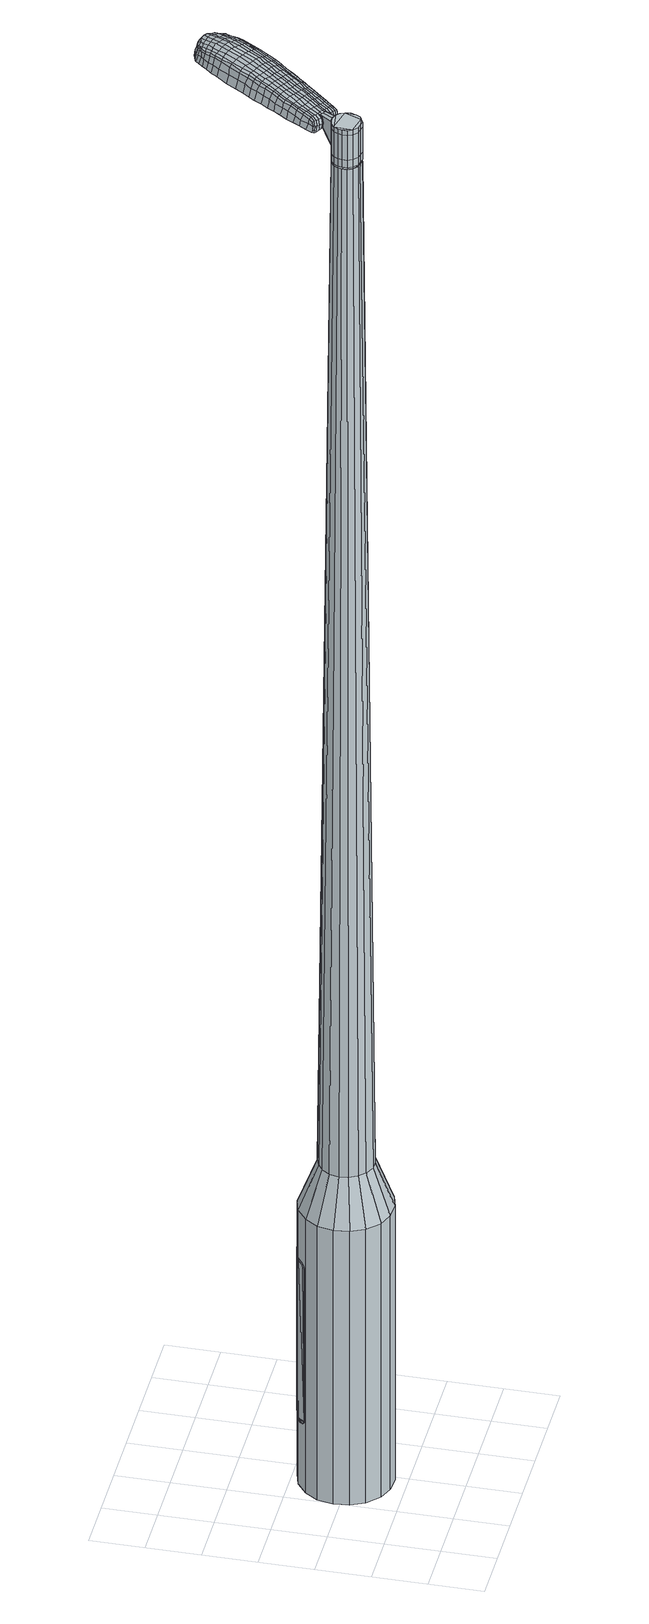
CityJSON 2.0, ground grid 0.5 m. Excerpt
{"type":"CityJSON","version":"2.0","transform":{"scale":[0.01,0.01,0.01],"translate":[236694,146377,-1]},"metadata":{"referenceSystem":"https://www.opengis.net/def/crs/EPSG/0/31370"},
"CityObjects":{
"object1":{"type":"GenericCityObject","attributes":{"cluster":544,"mean_distance_to_centroid":0.236,"new_centroid_x":236694.93,"new_centroid_y":146378.01,"mean_distance_to_camera":11.98,"H1":-1.42,"H2":-1.69,"Z_final":111.03,"cluster2":-1,"proj_x":236700.4,"proj_y":146381.64,"id_line":84727,"bearing_l":146.51,"distance":6.57,"orientation":"right","G_obj":56.51},"geometry":[{"type":"MultiSurface","lod":"2","boundaries":[[[0,1,2,3]],[[1,4,5,2]],[[4,6,7,5]],[[6,8,9,7]],[[8,10,11,9]],[[10,12,13,11]],[[12,14,15,13]],[[14,16,17,15]],[[16,18,19,17]],[[18,20,21,19]],[[20,22,23,21]],[[22,24,25,23]],[[24,26,27,25]],[[26,28,29,27]],[[28,30,31,29]],[[30,32,33,31]],[[32,34,35,33]],[[34,0,3,35]],[[36,37,38,39]],[[38,40,41,42]],[[41,43,42]],[[42,44,45,46]],[[45,47,46]],[[46,48,49,50]],[[49,51,50]],[[42,46,50,38]],[[50,52,39,38]],[[53,36,39]],[[2,5,7,35]],[[7,9,11,15]],[[11,13,15]],[[15,17,19,23]],[[19,21,23]],[[23,25,27,31]],[[27,29,31]],[[15,23,31,7]],[[31,33,35,7]],[[3,2,35]],[[1,0,54,55]],[[0,34,56,54]],[[34,32,57,56]],[[32,30,58,57]],[[30,28,59,58]],[[28,26,60,59]],[[26,24,61,60]],[[24,22,62,61]],[[22,20,63,62]],[[20,18,64,63]],[[18,16,65,64]],[[16,14,66,65]],[[14,12,67,66]],[[12,10,68,67]],[[10,8,69,68]],[[8,6,70,69]],[[6,4,71,70]],[[4,1,55,71]],[[55,54,72,73]],[[54,56,74,72]],[[56,57,75,74]],[[57,58,76,75]],[[58,59,77,76]],[[59,60,78,77]],[[60,61,79,78]],[[61,62,80,79]],[[62,63,81,80]],[[63,64,82,81]],[[64,65,83,82]],[[65,66,84,83]],[[66,67,85,84]],[[67,68,86,85]],[[68,69,87,86]],[[69,70,88,87]],[[70,71,89,88]],[[71,55,73,89]],[[90,91,92,93]],[[94,95,91,90]],[[96,97,95,94]],[[98,99,97,96]],[[100,101,99,98]],[[78,102,101,100]],[[103,104,102,78]],[[105,106,104,103]],[[107,108,106,105]],[[109,110,108,107]],[[83,111,110,109]],[[112,113,111,83]],[[85,114,113,112]],[[115,116,114,85]],[[117,118,116,115]],[[119,120,118,117]],[[121,122,120,119]],[[93,92,122,121]],[[123,124,125,126]],[[127,123,126,128]],[[129,127,128,130]],[[131,129,130,132]],[[133,131,132,134]],[[135,133,134,136]],[[137,135,136,138]],[[139,137,138,140]],[[141,139,140,142]],[[143,141,142,144]],[[145,143,144,146]],[[147,145,146,148]],[[149,147,148,150]],[[151,149,150,152]],[[153,151,152,154]],[[155,153,154,156]],[[73,72,90,93]],[[72,74,94,90]],[[74,75,96,94]],[[75,76,98,96]],[[76,77,100,98]],[[77,78,100]],[[79,103,78]],[[79,80,105,103]],[[80,81,107,105]],[[81,82,109,107]],[[82,83,109]],[[84,112,83]],[[84,85,112]],[[86,115,85]],[[86,87,117,115]],[[87,88,119,117]],[[88,89,121,119]],[[89,73,93,121]],[[157,158,92,91]],[[158,159,122,92]],[[159,160,120,122]],[[160,161,118,120]],[[161,162,116,118]],[[162,114,116]],[[163,113,114]],[[163,111,113]],[[164,110,111]],[[164,165,108,110]],[[165,166,106,108]],[[166,167,104,106]],[[167,102,104]],[[168,101,102]],[[168,169,99,101]],[[169,170,97,99]],[[170,171,95,97]],[[171,157,91,95]],[[39,52,155,172]],[[158,157,173,156]],[[53,39,172,124]],[[157,171,125,173]],[[36,53,124,123]],[[171,170,126,125]],[[37,36,123,127]],[[170,169,128,126]],[[38,37,127,129]],[[169,168,130,128]],[[40,38,129,131]],[[168,102,132,130]],[[41,40,131,133]],[[102,167,134,132]],[[43,41,133,135]],[[167,166,136,134]],[[42,43,135,137]],[[166,165,138,136]],[[44,42,137,139]],[[165,164,140,138]],[[45,44,139,141]],[[164,111,142,140]],[[47,45,141,143]],[[111,163,144,142]],[[46,47,143,145]],[[163,114,146,144]],[[48,46,145,147]],[[114,162,148,146]],[[49,48,147,149]],[[162,161,150,148]],[[51,49,149,151]],[[161,160,152,150]],[[50,51,151,153]],[[160,159,154,152]],[[52,50,153,155]],[[159,158,156,154]],[[155,156,174,175]],[[156,173,176,174]],[[173,125,177,176]],[[125,124,178,177]],[[124,172,179,178]],[[172,155,175,179]],[[180,181,182,183]],[[184,180,183,185]],[[180,184,186,187]],[[181,180,187,188]],[[189,190,191,192]],[[193,189,192,194]],[[189,193,195,196]],[[190,189,196,197]],[[198,199,200,201]],[[202,198,201,203]],[[198,202,204,205]],[[199,198,205,206]],[[207,208,209,210]],[[211,207,210,212]],[[207,211,213,214]],[[208,207,214,215]],[[216,217,218,219]],[[220,216,219,221]],[[216,220,222,223]],[[217,216,223,224]],[[225,226,227,228]],[[229,225,228,230]],[[225,229,231,232]],[[226,225,232,233]],[[234,235,236,237]],[[226,234,237,227]],[[234,226,233,238]],[[235,234,238,239]],[[240,241,242,243]],[[235,240,243,236]],[[240,235,239,244]],[[241,240,244,245]],[[246,184,185,247]],[[241,246,247,242]],[[246,241,245,248]],[[184,246,248,186]],[[249,250,251,252]],[[253,249,252,254]],[[249,253,255,256]],[[250,249,256,257]],[[258,259,260,261]],[[250,258,261,251]],[[258,250,257,262]],[[259,258,262,263]],[[264,265,266,267]],[[259,264,267,260]],[[264,259,263,268]],[[265,264,268,269]],[[270,271,272,273]],[[265,270,273,266]],[[270,265,269,274]],[[271,270,274,275]],[[276,181,188,277]],[[271,276,277,272]],[[276,271,275,278]],[[181,276,278,182]],[[279,280,281,282]],[[283,279,282,284]],[[279,283,285,286]],[[280,279,286,287]],[[288,289,290,291]],[[280,288,291,281]],[[288,280,287,292]],[[289,288,292,293]],[[294,295,296,297]],[[289,294,297,290]],[[294,289,293,298]],[[295,294,298,299]],[[300,193,194,301]],[[295,300,301,296]],[[300,295,299,302]],[[193,300,302,195]],[[303,304,305,306]],[[307,303,306,308]],[[303,307,309,310]],[[304,303,310,311]],[[312,313,314,315]],[[304,312,315,305]],[[312,304,311,316]],[[313,312,316,317]],[[318,319,320,321]],[[313,318,321,314]],[[318,313,317,322]],[[319,318,322,323]],[[324,325,326,327]],[[319,324,327,320]],[[324,319,323,328]],[[325,324,328,329]],[[330,190,197,331]],[[325,330,331,326]],[[330,325,329,332]],[[190,330,332,191]],[[333,219,218,334]],[[335,333,334,336]],[[333,335,337,338]],[[219,333,338,221]],[[339,335,336,340]],[[341,339,340,342]],[[339,341,343,344]],[[335,339,344,337]],[[345,341,342,346]],[[347,345,346,348]],[[345,347,349,350]],[[341,345,350,343]],[[351,347,348,352]],[[353,351,352,354]],[[351,353,355,356]],[[347,351,356,349]],[[357,353,354,358]],[[208,357,358,209]],[[357,208,215,359]],[[353,357,359,355]],[[360,361,206,205]],[[362,360,205,204]],[[360,362,363,364]],[[361,360,364,365]],[[366,367,365,364]],[[368,366,364,363]],[[366,368,369,370]],[[367,366,370,371]],[[372,373,371,370]],[[374,372,370,369]],[[372,374,375,376]],[[373,372,376,377]],[[378,379,377,376]],[[380,378,376,375]],[[378,380,213,211]],[[379,378,211,212]],[[381,382,383,384]],[[283,381,384,285]],[[381,283,284,385]],[[382,381,385,386]],[[387,202,203,388]],[[382,387,388,383]],[[387,382,386,389]],[[202,387,389,204]],[[390,391,392,393]],[[229,390,393,231]],[[390,229,230,394]],[[391,390,394,395]],[[396,397,398,399]],[[391,396,399,392]],[[396,391,395,400]],[[397,396,400,401]],[[402,199,206,403]],[[397,402,403,398]],[[402,397,401,404]],[[199,402,404,200]],[[405,406,407,408]],[[187,405,408,188]],[[405,187,186,409]],[[406,405,409,410]],[[411,412,413,414]],[[406,411,414,407]],[[411,406,410,415]],[[412,411,415,416]],[[417,210,209,418]],[[412,417,418,413]],[[417,412,416,419]],[[210,417,419,212]],[[420,421,422,423]],[[192,420,423,194]],[[420,192,191,424]],[[421,420,424,425]],[[426,214,213,427]],[[421,426,427,422]],[[426,421,425,428]],[[214,426,428,215]],[[429,430,431,432]],[[307,429,432,309]],[[429,307,308,433]],[[430,429,433,434]],[[435,220,221,436]],[[430,435,436,431]],[[435,430,434,437]],[[220,435,437,222]],[[438,439,440,441]],[[253,438,441,255]],[[438,253,254,442]],[[439,438,442,443]],[[444,445,446,447]],[[439,444,447,440]],[[444,439,443,448]],[[445,444,448,449]],[[450,217,224,451]],[[445,450,451,446]],[[450,445,449,452]],[[217,450,452,218]],[[453,454,443,442]],[[252,453,442,254]],[[453,252,251,455]],[[454,453,455,456]],[[457,458,449,448]],[[454,457,448,443]],[[457,454,456,459]],[[458,457,459,460]],[[461,334,218,452]],[[458,461,452,449]],[[461,458,460,462]],[[334,461,462,336]],[[463,464,465,466]],[[310,463,466,311]],[[463,310,309,432]],[[464,463,432,431]],[[467,338,337,468]],[[464,467,468,465]],[[467,464,431,436]],[[338,467,436,221]],[[469,470,456,455]],[[261,469,455,251]],[[469,261,260,471]],[[470,469,471,472]],[[473,474,460,459]],[[470,473,459,456]],[[473,470,472,475]],[[474,473,475,476]],[[477,340,336,462]],[[474,477,462,460]],[[477,474,476,478]],[[340,477,478,342]],[[479,480,481,482]],[[316,479,482,317]],[[479,316,311,466]],[[480,479,466,465]],[[483,344,343,484]],[[480,483,484,481]],[[483,480,465,468]],[[344,483,468,337]],[[485,486,472,471]],[[267,485,471,260]],[[485,267,266,487]],[[486,485,487,488]],[[489,490,476,475]],[[486,489,475,472]],[[489,486,488,491]],[[490,489,491,492]],[[493,346,342,478]],[[490,493,478,476]],[[493,490,492,494]],[[346,493,494,348]],[[495,496,497,498]],[[322,495,498,323]],[[495,322,317,482]],[[496,495,482,481]],[[499,350,349,500]],[[496,499,500,497]],[[499,496,481,484]],[[350,499,484,343]],[[501,502,488,487]],[[273,501,487,266]],[[501,273,272,503]],[[502,501,503,504]],[[505,506,492,491]],[[502,505,491,488]],[[505,502,504,507]],[[506,505,507,508]],[[509,352,348,494]],[[506,509,494,492]],[[509,506,508,510]],[[352,509,510,354]],[[511,512,513,514]],[[328,511,514,329]],[[511,328,323,498]],[[512,511,498,497]],[[515,356,355,516]],[[512,515,516,513]],[[515,512,497,500]],[[356,515,500,349]],[[517,518,504,503]],[[277,517,503,272]],[[517,277,188,408]],[[518,517,408,407]],[[519,520,508,507]],[[518,519,507,504]],[[519,518,407,414]],[[520,519,414,413]],[[521,358,354,510]],[[520,521,510,508]],[[521,520,413,418]],[[358,521,418,209]],[[522,523,425,424]],[[332,522,424,191]],[[522,332,329,514]],[[523,522,514,513]],[[524,359,215,428]],[[523,524,428,425]],[[524,523,513,516]],[[359,524,516,355]],[[525,526,386,385]],[[282,525,385,284]],[[525,282,281,527]],[[526,525,527,528]],[[529,362,204,389]],[[526,529,389,386]],[[529,526,528,530]],[[362,529,530,363]],[[531,532,533,534]],[[232,531,534,233]],[[531,232,231,393]],[[532,531,393,392]],[[535,536,537,538]],[[532,535,538,533]],[[535,532,392,399]],[[536,535,399,398]],[[539,361,365,540]],[[536,539,540,537]],[[539,536,398,403]],[[361,539,403,206]],[[541,542,528,527]],[[291,541,527,281]],[[541,291,290,543]],[[542,541,543,544]],[[545,368,363,530]],[[542,545,530,528]],[[545,542,544,546]],[[368,545,546,369]],[[547,548,549,550]],[[238,547,550,239]],[[547,238,233,534]],[[548,547,534,533]],[[551,552,553,554]],[[548,551,554,549]],[[551,548,533,538]],[[552,551,538,537]],[[555,367,371,556]],[[552,555,556,553]],[[555,552,537,540]],[[367,555,540,365]],[[557,558,544,543]],[[297,557,543,290]],[[557,297,296,559]],[[558,557,559,560]],[[561,374,369,546]],[[558,561,546,544]],[[561,558,560,562]],[[374,561,562,375]],[[563,564,565,566]],[[244,563,566,245]],[[563,244,239,550]],[[564,563,550,549]],[[567,568,569,570]],[[564,567,570,565]],[[567,564,549,554]],[[568,567,554,553]],[[571,373,377,572]],[[568,571,572,569]],[[571,568,553,556]],[[373,571,556,371]],[[573,574,560,559]],[[301,573,559,296]],[[573,301,194,423]],[[574,573,423,422]],[[575,380,375,562]],[[574,575,562,560]],[[575,574,422,427]],[[380,575,427,213]],[[576,577,410,409]],[[248,576,409,186]],[[576,248,245,566]],[[577,576,566,565]],[[578,579,416,415]],[[577,578,415,410]],[[578,577,565,570]],[[579,578,570,569]],[[580,379,212,419]],[[579,580,419,416]],[[580,579,569,572]],[[379,580,572,377]],[[581,582,583,584]],[[584,583,585,586]],[[587,585,583,588]],[[588,583,582,589]],[[590,591,592,593]],[[593,592,594,595]],[[596,594,592,597]],[[597,592,591,598]],[[599,600,601,602]],[[602,601,603,604]],[[605,603,601,606]],[[606,601,600,607]],[[608,609,610,611]],[[611,610,612,613]],[[614,612,610,615]],[[615,610,609,616]],[[617,618,619,620]],[[620,619,621,622]],[[623,621,619,624]],[[624,619,618,625]],[[626,627,628,629]],[[629,628,630,631]],[[632,630,628,633]],[[633,628,627,634]],[[635,636,637,638]],[[638,637,627,626]],[[634,627,637,639]],[[639,637,636,640]],[[641,642,643,644]],[[644,643,636,635]],[[640,636,643,645]],[[645,643,642,646]],[[586,585,647,648]],[[648,647,642,641]],[[646,642,647,649]],[[649,647,585,587]],[[650,651,652,653]],[[653,652,654,655]],[[656,654,652,657]],[[657,652,651,658]],[[659,660,661,662]],[[662,661,651,650]],[[658,651,661,663]],[[663,661,660,664]],[[665,666,667,668]],[[668,667,660,659]],[[664,660,667,669]],[[669,667,666,670]],[[671,672,673,674]],[[674,673,666,665]],[[670,666,673,675]],[[675,673,672,676]],[[589,582,677,678]],[[678,677,672,671]],[[676,672,677,679]],[[679,677,582,581]],[[680,681,682,683]],[[683,682,684,685]],[[686,684,682,687]],[[687,682,681,688]],[[689,690,691,692]],[[692,691,681,680]],[[688,681,691,693]],[[693,691,690,694]],[[695,696,697,698]],[[698,697,690,689]],[[694,690,697,699]],[[699,697,696,700]],[[595,594,701,702]],[[702,701,696,695]],[[700,696,701,703]],[[703,701,594,596]],[[704,705,706,707]],[[707,706,708,709]],[[710,708,706,711]],[[711,706,705,712]],[[713,714,715,716]],[[716,715,705,704]],[[712,705,715,717]],[[717,715,714,718]],[[719,720,721,722]],[[722,721,714,713]],[[718,714,721,723]],[[723,721,720,724]],[[725,726,727,728]],[[728,727,720,719]],[[724,720,727,729]],[[729,727,726,730]],[[598,591,731,732]],[[732,731,726,725]],[[730,726,731,733]],[[733,731,591,590]],[[617,620,734,735]],[[735,734,736,737]],[[738,736,734,739]],[[739,734,620,622]],[[737,736,740,741]],[[741,740,742,743]],[[744,742,740,745]],[[745,740,736,738]],[[743,742,746,747]],[[747,746,748,749]],[[750,748,746,751]],[[751,746,742,744]],[[749,748,752,753]],[[753,752,754,755]],[[756,754,752,757]],[[757,752,748,750]],[[755,754,758,759]],[[759,758,609,608]],[[616,609,758,760]],[[760,758,754,756]],[[607,761,762,606]],[[606,762,763,605]],[[764,763,762,765]],[[765,762,761,766]],[[766,767,768,765]],[[765,768,769,764]],[[770,769,768,771]],[[771,768,767,772]],[[772,773,774,771]],[[771,774,775,770]],[[776,775,774,777]],[[777,774,773,778]],[[778,779,780,777]],[[777,780,781,776]],[[614,781,780,612]],[[612,780,779,613]],[[782,783,784,785]],[[785,784,684,686]],[[685,684,784,786]],[[786,784,783,787]],[[604,603,788,789]],[[789,788,783,782]],[[787,783,788,790]],[[790,788,603,605]],[[791,792,793,794]],[[794,793,630,632]],[[631,630,793,795]],[[795,793,792,796]],[[797,798,799,800]],[[800,799,792,791]],[[796,792,799,801]],[[801,799,798,802]],[[607,600,803,804]],[[804,803,798,797]],[[802,798,803,805]],[[805,803,600,599]],[[806,807,808,809]],[[809,808,588,589]],[[587,588,808,810]],[[810,808,807,811]],[[812,813,814,815]],[[815,814,807,806]],[[811,807,814,816]],[[816,814,813,817]],[[608,611,818,819]],[[819,818,813,812]],[[817,813,818,820]],[[820,818,611,613]],[[821,822,823,824]],[[824,823,593,595]],[[590,593,823,825]],[[825,823,822,826]],[[614,615,827,828]],[[828,827,822,821]],[[826,822,827,829]],[[829,827,615,616]],[[830,831,832,833]],[[833,832,708,710]],[[709,708,832,834]],[[834,832,831,835]],[[622,621,836,837]],[[837,836,831,830]],[[835,831,836,838]],[[838,836,621,623]],[[839,840,841,842]],[[842,841,654,656]],[[655,654,841,843]],[[843,841,840,844]],[[845,846,847,848]],[[848,847,840,839]],[[844,840,847,849]],[[849,847,846,850]],[[625,618,851,852]],[[852,851,846,845]],[[850,846,851,853]],[[853,851,618,617]],[[844,854,855,843]],[[843,855,653,655]],[[650,653,855,856]],[[855,854,856]],[[850,857,858,849]],[[849,858,854,844]],[[856,854,858,859]],[[859,858,857,860]],[[617,735,175,853]],[[853,175,857,850]],[[860,857,175,861]],[[861,175,735,737]],[[862,863,864,865]],[[865,864,711,712]],[[710,711,864,833]],[[833,864,863,830]],[[738,739,866,867]],[[867,866,863,862]],[[830,863,866,837]],[[837,866,739,622]],[[868,869,856]],[[856,869,662,650]],[[659,662,869,870]],[[870,869,868,871]],[[860,872,873,859]],[[859,873,868,856]],[[871,868,873,874]],[[874,873,872,875]],[[737,741,876,861]],[[861,876,872,860]],[[875,872,876,877]],[[877,876,741,743]],[[878,879,880,881]],[[881,880,717,718]],[[712,717,880,865]],[[865,880,879,862]],[[744,745,882,883]],[[883,882,879,878]],[[862,879,882,867]],[[867,882,745,738]],[[871,884,885,870]],[[870,885,668,659]],[[665,668,885,886]],[[886,885,884,887]],[[875,888,889,874]],[[874,889,884,871]],[[887,884,889,890]],[[890,889,888,891]],[[743,747,892,877]],[[877,892,888,875]],[[891,888,892,893]],[[893,892,747,749]],[[894,895,896,897]],[[897,896,723,724]],[[718,723,896,881]],[[881,896,895,878]],[[750,751,898,899]],[[899,898,895,894]],[[878,895,898,883]],[[883,898,751,744]],[[887,900,901,886]],[[886,901,674,665]],[[671,674,901,902]],[[902,901,900,903]],[[891,904,905,890]],[[890,905,900,887]],[[903,900,905,906]],[[906,905,904,907]],[[749,753,908,893]],[[893,908,904,891]],[[907,904,908,909]],[[909,908,753,755]],[[910,911,912,913]],[[913,912,729,730]],[[724,729,912,897]],[[897,912,911,894]],[[756,757,914,915]],[[915,914,911,910]],[[894,911,914,899]],[[899,914,757,750]],[[903,916,902]],[[902,916,678,671]],[[589,678,916,809]],[[809,916,806]],[[907,917,918,906]],[[906,918,916,903]],[[806,916,918,815]],[[815,918,917,812]],[[755,759,919,909]],[[909,919,917,907]],[[812,917,919,819]],[[819,919,759,608]],[[826,920,921,825]],[[825,921,733,590]],[[730,733,921,913]],[[913,921,920,910]],[[616,760,922,829]],[[829,922,920,826]],[[910,920,922,915]],[[915,922,760,756]],[[787,923,924,786]],[[786,924,683,685]],[[680,683,924,925]],[[925,924,923,926]],[[605,763,927,790]],[[790,927,923,787]],[[926,923,927,928]],[[928,927,763,764]],[[929,930,931,932]],[[932,931,633,634]],[[632,633,931,794]],[[794,931,930,791]],[[933,934,935,936]],[[936,935,930,929]],[[791,930,935,800]],[[800,935,934,797]],[[766,761,937,938]],[[938,937,934,933]],[[797,934,937,804]],[[804,937,761,607]],[[926,939,940,925]],[[925,940,692,680]],[[689,692,940,941]],[[941,940,939,942]],[[764,769,943,928]],[[928,943,939,926]],[[942,939,943,944]],[[944,943,769,770]],[[945,946,947,948]],[[948,947,639,640]],[[634,639,947,932]],[[932,947,946,929]],[[949,950,951,952]],[[952,951,946,945]],[[929,946,951,936]],[[936,951,950,933]],[[772,767,953,954]],[[954,953,950,949]],[[933,950,953,938]],[[938,953,767,766]],[[942,955,956,941]],[[941,956,698,689]],[[695,698,956,957]],[[957,956,955,958]],[[770,775,959,944]],[[944,959,955,942]],[[958,955,959,960]],[[960,959,775,776]],[[961,962,963,964]],[[964,963,645,646]],[[640,645,963,948]],[[948,963,962,945]],[[965,966,967,968]],[[968,967,962,961]],[[945,962,967,952]],[[952,967,966,949]],[[778,773,969,970]],[[970,969,966,965]],[[949,966,969,954]],[[954,969,773,772]],[[958,971,972,957]],[[957,972,702,695]],[[595,702,972,824]],[[824,972,971,821]],[[776,781,973,960]],[[960,973,971,958]],[[821,971,973,828]],[[828,973,781,614]],[[811,974,975,810]],[[810,975,649,587]],[[646,649,975,964]],[[964,975,974,961]],[[817,976,977,816]],[[816,977,974,811]],[[961,974,977,968]],[[968,977,976,965]],[[613,779,978,820]],[[820,978,976,817]],[[965,976,978,970]],[[970,978,779,778]],[[581,584,183,182]],[[584,586,185,183]],[[596,597,196,195]],[[597,598,197,196]],[[599,602,201,200]],[[602,604,203,201]],[[623,624,223,222]],[[624,625,224,223]],[[626,629,228,227]],[[629,631,230,228]],[[635,638,237,236]],[[638,626,227,237]],[[641,644,243,242]],[[644,635,236,243]],[[586,648,247,185]],[[648,641,242,247]],[[656,657,256,255]],[[657,658,257,256]],[[658,663,262,257]],[[663,664,263,262]],[[664,669,268,263]],[[669,670,269,268]],[[670,675,274,269]],[[675,676,275,274]],[[676,679,278,275]],[[679,581,182,278]],[[686,687,286,285]],[[687,688,287,286]],[[688,693,292,287]],[[693,694,293,292]],[[694,699,298,293]],[[699,700,299,298]],[[700,703,302,299]],[[703,596,195,302]],[[704,707,306,305]],[[707,709,308,306]],[[713,716,315,314]],[[716,704,305,315]],[[719,722,321,320]],[[722,713,314,321]],[[725,728,327,326]],[[728,719,320,327]],[[598,732,331,197]],[[732,725,326,331]],[[782,785,384,383]],[[785,686,285,384]],[[604,789,388,203]],[[789,782,383,388]],[[631,795,394,230]],[[795,796,395,394]],[[796,801,400,395]],[[801,802,401,400]],[[802,805,404,401]],[[805,599,200,404]],[[709,834,433,308]],[[834,835,434,433]],[[835,838,437,434]],[[838,623,222,437]],[[839,842,441,440]],[[842,656,255,441]],[[845,848,447,446]],[[848,839,440,447]],[[625,852,451,224]],[[852,845,446,451]],[[979,980,981,982]],[[983,984,982,981]],[[985,986,987,988]],[[989,990,991,992]],[[980,993,994,981]],[[995,983,981,994]],[[996,985,988,997]],[[998,999,990,989]],[[993,1000,1001,994]],[[1001,1002,995,994]],[[1003,996,997,1004]],[[1005,999,998,1006]],[[1000,1007,1008,1001]],[[1008,1009,1002,1001]],[[1010,1003,1004,1011]],[[1012,1005,1006,1013]],[[1014,1015,1016,1017]],[[1018,1019,1015,1014]],[[1018,1020,1021,1019]],[[1020,1022,1023,1021]],[[1024,1025,1026,1027]],[[1028,1029,1025,1024]],[[1030,1031,1029,1028]],[[1032,1033,1031,1030]],[[1027,1016,1015,1024]],[[1024,1015,1019,1028]],[[1019,1021,1030,1028]],[[1021,1023,1032,1030]],[[988,987,984,983]],[[997,988,983,995]],[[1002,1004,997,995]],[[1009,1011,1004,1002]],[[989,992,986,985]],[[998,989,985,996]],[[1006,998,996,1003]],[[1013,1006,1003,1010]],[[990,1014,1017,991]],[[999,1018,1014,990]],[[1020,1018,999,1005]],[[1022,1020,1005,1012]],[[1034,1035,1036,1037]],[[1036,1038,1039,1040]],[[1036,1040,1041,1042]],[[1036,1042,1037]],[[1043,1034,1037,1044]],[[1045,1044,1037,1046]],[[1047,1046,1037]],[[1048,1036,1035,1049]],[[1050,1048,1049,1051]],[[1052,1050,1051,1053]],[[1054,1052,1053,1055]],[[1056,1054,1055,1057]],[[1057,1058,1059,1060]],[[1057,1060,1061,1062]],[[1057,1062,1063,1064]],[[1063,1065,1066,1067]],[[1063,1067,1068,1069]],[[1063,1069,1064]],[[1057,1064,1056]],[[1070,1071,1035,1034]],[[1072,1073,1038,1036]],[[1074,1075,1047,1037]],[[1071,1076,1049,1035]],[[1077,1072,1036,1048]],[[1076,1078,1051,1049]],[[1079,1077,1048,1050]],[[1078,1080,1053,1051]],[[1081,1079,1050,1052]],[[1080,1082,1055,1053]],[[1083,1081,1052,1054]],[[1082,1084,1057,1055]],[[1085,1083,1054,1056]],[[1084,1086,1058,1057]],[[1087,1088,1065,1063]],[[1089,1085,1056,1064]],[[1059,1058,1086,1090]],[[1060,1059,1090,1091]],[[1061,1060,1091,1092]],[[1062,1061,1092,1093]],[[1063,1062,1093,1087]],[[1094,1070,1034,1043]],[[1095,1094,1043,1044]],[[1096,1095,1044,1045]],[[1097,1096,1045,1046]],[[1075,1097,1046,1047]],[[1039,1038,1073,1098]],[[1066,1065,1088,1099]],[[1040,1039,1098,1100]],[[1041,1040,1100,1101]],[[1042,1041,1101,1102]],[[1037,1042,1102,1074]],[[1067,1066,1099,1103]],[[1068,1067,1103,1104]],[[1069,1068,1104,1105]],[[1064,1069,1105,1089]]]}]}
},
"vertices":[
[115,139,384],[126,129,384],[126,129,96],[115,139,96],[133,116,384],[133,116,96],[134,101,384],[134,101,96],[131,87,384],[131,87,96],[123,75,384],[123,75,96],[111,66,384],[111,66,96],[97,62,384],[97,62,96],[82,63,384],[82,63,96],[69,68,384],[69,68,96],[58,79,384],[58,79,96],[52,92,384],[52,92,96],[50,106,384],[50,106,96],[53,121,384],[53,121,96],[61,133,384],[61,133,96],[73,142,384],[73,142,96],[87,146,384],[87,146,96],[102,145,384],[102,145,96],[91,117,1524],[86,116,1524],[82,113,1524],[100,115,1524],[80,109,1524],[79,105,1524],[81,96,1524],[79,100,1524],[85,92,1524],[89,91,1524],[98,92,1524],[94,90,1524],[102,94,1524],[104,98,1524],[105,108,1524],[106,103,1524],[103,112,1524],[95,117,1524],[106,125,429],[112,119,429],[98,128,429],[89,129,429],[81,126,429],[74,121,429],[69,114,429],[67,105,429],[68,97,429],[72,89,429],[78,83,429],[86,79,429],[95,79,429],[103,81,429],[110,86,429],[115,94,429],[117,102,429],[116,111,429],[100,115,1483],[103,112,1483],[95,117,1483],[91,117,1483],[86,116,1483],[82,113,1483],[80,109,1483],[79,105,1483],[79,100,1483],[81,96,1483],[85,92,1483],[89,91,1483],[94,90,1483],[98,92,1483],[102,94,1483],[104,98,1483],[106,103,1483],[105,108,1483],[99,114,1483],[99,114,1485],[102,111,1485],[102,111,1483],[95,116,1483],[95,116,1485],[91,116,1483],[91,116,1485],[86,115,1483],[86,115,1485],[83,113,1483],[83,113,1485],[80,109,1485],[79,104,1483],[79,104,1485],[80,100,1483],[80,100,1485],[82,96,1483],[82,96,1485],[85,93,1483],[85,93,1485],[89,91,1485],[94,91,1483],[94,91,1485],[98,92,1485],[101,95,1483],[101,95,1485],[104,99,1483],[104,99,1485],[105,103,1483],[105,103,1485],[104,107,1483],[104,107,1485],[91,117,1519],[95,117,1519],[95,117,1493],[91,117,1493],[86,116,1519],[86,116,1493],[82,113,1519],[82,113,1493],[80,109,1519],[80,109,1493],[79,105,1519],[79,105,1493],[79,100,1519],[79,100,1493],[81,96,1519],[81,96,1493],[85,92,1519],[85,92,1493],[89,91,1519],[89,91,1493],[94,90,1519],[94,90,1493],[98,92,1519],[98,92,1493],[102,94,1519],[102,94,1493],[104,98,1519],[104,98,1493],[106,103,1519],[106,103,1493],[105,108,1519],[105,108,1493],[103,112,1519],[103,112,1493],[100,115,1485],[103,112,1485],[105,108,1485],[106,103,1485],[104,98,1485],[102,94,1485],[94,90,1485],[85,92,1485],[81,96,1485],[79,100,1485],[79,105,1485],[82,113,1485],[86,116,1485],[91,117,1485],[95,117,1485],[100,115,1519],[100,115,1493],[113,129,1513],[113,129,1518],[110,130,1513],[107,132,1513],[107,132,1518],[110,130,1518],[167,181,1519],[163,176,1518],[165,176,1509],[169,182,1510],[172,189,1519],[174,189,1510],[170,189,1526],[165,182,1525],[161,176,1525],[135,203,1519],[131,197,1518],[132,195,1525],[136,201,1525],[140,210,1519],[140,209,1526],[139,212,1510],[134,205,1510],[131,199,1509],[190,254,1519],[193,252,1519],[194,253,1513],[191,255,1513],[186,256,1519],[187,257,1513],[185,254,1524],[189,253,1524],[192,251,1524],[149,193,1530],[145,186,1529],[148,185,1529],[152,191,1530],[154,200,1531],[157,198,1531],[151,202,1530],[146,195,1530],[142,188,1529],[105,125,1512],[107,124,1512],[108,125,1517],[106,126,1517],[102,127,1512],[103,128,1517],[103,128,1506],[105,126,1506],[108,124,1506],[199,232,1519],[197,229,1519],[199,229,1512],[200,232,1512],[199,234,1518],[201,234,1512],[198,234,1522],[197,232,1523],[196,229,1524],[195,224,1519],[192,219,1519],[194,220,1512],[197,225,1512],[194,225,1524],[191,220,1525],[189,214,1519],[185,208,1519],[187,208,1511],[191,215,1511],[188,215,1526],[183,208,1526],[179,198,1519],[181,198,1510],[177,198,1526],[123,122,1513],[127,128,1513],[126,128,1518],[122,122,1517],[119,118,1512],[119,119,1516],[120,118,1506],[124,123,1507],[129,129,1507],[132,134,1514],[136,140,1515],[135,140,1520],[130,134,1519],[133,135,1507],[138,141,1507],[141,146,1515],[145,152,1516],[144,152,1522],[139,146,1521],[143,147,1508],[147,152,1508],[150,158,1517],[154,164,1517],[152,164,1524],[148,158,1523],[152,158,1508],[156,164,1509],[159,170,1518],[157,170,1524],[161,170,1509],[169,252,1519],[167,249,1519],[168,249,1524],[170,251,1523],[171,254,1518],[171,253,1522],[170,255,1512],[169,254,1512],[166,251,1512],[164,246,1519],[160,241,1519],[161,240,1525],[165,245,1524],[163,247,1512],[160,243,1512],[157,236,1519],[152,230,1519],[153,228,1526],[158,235,1526],[156,238,1511],[152,232,1511],[146,220,1519],[147,219,1526],[145,222,1510],[98,139,1513],[101,146,1513],[101,147,1507],[97,141,1507],[95,134,1512],[95,135,1506],[96,135,1516],[98,138,1517],[102,144,1518],[105,152,1514],[109,159,1515],[108,160,1507],[105,154,1507],[106,151,1519],[110,157,1520],[113,165,1515],[116,172,1516],[116,173,1508],[112,167,1508],[113,164,1521],[117,170,1522],[120,178,1517],[124,184,1517],[123,186,1509],[120,180,1508],[121,176,1523],[125,183,1524],[128,191,1518],[127,193,1509],[128,189,1524],[109,131,1519],[111,129,1519],[113,137,1520],[115,135,1520],[110,139,1520],[106,132,1519],[117,143,1522],[119,142,1522],[121,149,1523],[123,148,1523],[118,151,1523],[114,145,1521],[125,156,1524],[127,154,1524],[129,162,1525],[131,160,1525],[126,164,1525],[122,157,1524],[133,168,1526],[136,166,1526],[137,174,1527],[140,172,1527],[134,176,1527],[130,170,1526],[141,180,1528],[144,179,1528],[138,182,1528],[188,251,1527],[191,249,1527],[184,252,1526],[181,248,1527],[185,247,1528],[188,245,1528],[181,242,1529],[185,239,1529],[178,243,1528],[174,237,1530],[177,235,1530],[181,233,1530],[173,229,1531],[177,227,1531],[170,231,1530],[165,224,1531],[168,222,1531],[171,220,1531],[161,211,1531],[164,209,1531],[158,213,1531],[173,255,1518],[176,256,1519],[176,257,1513],[173,256,1513],[173,253,1523],[176,254,1523],[181,256,1519],[181,257,1513],[180,255,1524],[200,236,1518],[200,239,1518],[198,238,1523],[198,236,1523],[201,236,1513],[201,239,1513],[199,243,1519],[198,246,1519],[197,245,1524],[198,242,1523],[200,243,1513],[198,247,1513],[196,250,1519],[195,248,1524],[196,250,1513],[164,182,1528],[162,183,1528],[158,178,1528],[160,176,1527],[169,189,1528],[167,191,1529],[160,185,1529],[157,187,1530],[153,181,1529],[156,179,1528],[165,192,1529],[163,194,1530],[155,189,1530],[151,183,1529],[160,196,1531],[137,200,1528],[139,199,1529],[144,207,1529],[141,208,1528],[133,194,1527],[135,193,1528],[142,197,1529],[147,205,1530],[139,191,1528],[95,132,1512],[97,131,1512],[98,132,1517],[96,133,1517],[95,133,1506],[96,132,1506],[99,129,1512],[100,130,1517],[99,130,1506],[117,117,1512],[116,118,1512],[117,118,1506],[118,117,1506],[117,118,1517],[116,119,1517],[114,119,1512],[112,121,1512],[112,121,1506],[115,120,1506],[114,121,1517],[112,122,1517],[109,122,1512],[110,123,1506],[110,123,1517],[120,123,1519],[119,124,1519],[125,129,1520],[123,130,1520],[117,125,1519],[115,126,1519],[121,131,1520],[119,133,1520],[113,128,1519],[117,134,1520],[99,137,1519],[101,136,1519],[105,142,1520],[103,144,1520],[103,134,1519],[107,141,1520],[129,135,1521],[128,136,1521],[134,141,1522],[132,142,1522],[126,137,1521],[124,139,1521],[130,143,1522],[128,145,1523],[121,140,1522],[126,146,1523],[107,150,1521],[108,149,1521],[112,155,1522],[111,156,1522],[111,147,1521],[115,153,1522],[138,147,1523],[136,148,1523],[142,153,1524],[141,154,1524],[134,149,1523],[132,151,1524],[139,155,1525],[136,157,1525],[130,152,1524],[134,159,1525],[114,163,1523],[116,162,1523],[120,168,1524],[118,169,1524],[119,160,1524],[123,166,1525],[147,159,1525],[145,160,1525],[151,165,1526],[149,166,1526],[143,161,1526],[141,163,1526],[147,167,1527],[145,169,1527],[138,165,1526],[142,171,1527],[122,175,1525],[124,174,1525],[128,180,1526],[126,182,1526],[127,172,1526],[131,178,1527],[155,171,1527],[154,172,1527],[152,173,1527],[149,175,1528],[146,177,1528],[129,188,1527],[131,187,1527],[135,185,1528],[172,251,1525],[174,252,1525],[169,249,1526],[172,249,1526],[179,252,1526],[176,249,1527],[197,234,1525],[197,236,1525],[195,233,1526],[195,231,1525],[196,239,1525],[195,243,1526],[193,239,1527],[194,236,1526],[193,246,1526],[191,242,1527],[166,245,1526],[169,245,1527],[163,240,1527],[165,239,1528],[173,244,1528],[169,239,1529],[193,226,1526],[192,228,1527],[189,223,1528],[190,221,1527],[191,231,1527],[190,234,1528],[186,228,1529],[188,225,1528],[187,237,1528],[183,231,1530],[159,235,1528],[161,234,1529],[154,228,1528],[157,227,1529],[165,233,1529],[161,226,1530],[187,216,1528],[186,217,1528],[181,210,1529],[182,209,1528],[184,220,1529],[182,222,1530],[177,215,1530],[179,213,1530],[179,225,1530],[174,217,1531],[148,218,1529],[150,217,1529],[154,215,1530],[176,199,1528],[174,201,1529],[172,203,1530],[170,205,1530],[167,207,1531],[163,177,1509],[161,177,1518],[165,183,1518],[167,183,1509],[170,190,1519],[172,190,1510],[169,190,1525],[164,183,1525],[160,177,1525],[134,194,1525],[133,196,1518],[137,202,1518],[137,200,1525],[141,209,1519],[142,208,1525],[141,211,1510],[136,204,1509],[132,198,1509],[192,251,1513],[192,251,1519],[189,252,1519],[190,253,1513],[186,254,1519],[186,254,1513],[185,252,1524],[188,251,1524],[191,249,1524],[148,185,1528],[146,187,1528],[150,193,1529],[152,191,1529],[155,200,1529],[157,199,1529],[151,202,1529],[147,195,1529],[143,189,1528],[109,126,1516],[108,126,1512],[106,127,1512],[107,128,1516],[104,129,1512],[104,129,1516],[104,130,1506],[107,128,1506],[109,126,1506],[197,230,1512],[195,229,1519],[197,232,1518],[198,232,1512],[197,234,1518],[199,234,1512],[196,234,1522],[195,233,1523],[194,230,1523],[192,221,1512],[190,220,1519],[193,225,1519],[195,225,1512],[192,226,1524],[189,221,1525],[185,209,1511],[183,209,1519],[187,215,1519],[189,216,1511],[186,216,1525],[182,209,1526],[177,199,1519],[179,200,1510],[175,199,1526],[125,130,1518],[126,130,1513],[121,124,1513],[120,124,1517],[118,120,1512],[118,121,1515],[119,120,1506],[123,124,1506],[127,130,1507],[133,142,1520],[135,142,1514],[130,136,1514],[129,136,1519],[132,136,1507],[137,142,1507],[142,154,1522],[144,154,1516],[139,148,1515],[138,148,1521],[141,148,1508],[146,154,1508],[151,165,1523],[153,165,1517],[148,159,1516],[147,160,1522],[150,160,1508],[155,166,1508],[157,171,1517],[155,171,1524],[159,171,1509],[169,247,1523],[168,248,1519],[171,251,1518],[171,250,1523],[172,252,1518],[172,251,1522],[171,253,1512],[170,252,1512],[168,250,1512],[163,239,1525],[162,240,1519],[165,244,1519],[166,243,1524],[165,246,1512],[161,242,1512],[155,227,1526],[154,229,1519],[158,235,1519],[159,234,1525],[158,237,1511],[153,231,1511],[148,219,1519],[148,218,1526],[147,221,1510],[103,146,1507],[103,145,1513],[99,138,1513],[99,140,1506],[97,134,1512],[97,135,1506],[98,134,1515],[100,137,1517],[104,144,1518],[110,159,1507],[111,158,1514],[107,151,1514],[106,153,1507],[108,150,1519],[111,156,1520],[118,172,1508],[118,171,1516],[114,164,1515],[114,166,1508],[115,163,1521],[119,169,1522],[125,185,1508],[126,183,1517],[122,177,1516],[121,179,1508],[123,176,1522],[126,182,1523],[129,190,1517],[129,192,1509],[130,188,1524],[109,131,1518],[111,130,1518],[113,137,1519],[115,136,1519],[111,139,1519],[107,133,1518],[117,144,1520],[119,142,1520],[121,150,1521],[124,148,1521],[119,152,1521],[115,145,1520],[125,156,1523],[128,155,1523],[129,162,1524],[132,161,1524],[127,164,1524],[123,158,1523],[133,168,1525],[136,167,1525],[138,175,1526],[140,173,1526],[135,176,1526],[131,170,1525],[142,181,1527],[144,179,1527],[139,183,1527],[190,248,1526],[187,249,1526],[184,251,1525],[181,247,1526],[185,246,1526],[188,244,1526],[184,239,1528],[181,241,1528],[178,242,1527],[174,237,1528],[177,235,1529],[180,233,1529],[176,227,1530],[173,229,1530],[170,231,1529],[165,223,1530],[168,222,1530],[171,220,1530],[164,209,1530],[161,211,1530],[158,213,1530],[176,255,1513],[176,254,1518],[174,253,1518],[173,254,1512],[174,251,1523],[176,252,1523],[181,254,1519],[181,255,1513],[180,253,1523],[196,238,1523],[198,239,1518],[198,236,1518],[196,236,1523],[199,236,1512],[199,239,1512],[195,244,1523],[196,245,1519],[197,242,1519],[196,241,1523],[198,242,1513],[197,246,1513],[194,248,1519],[193,247,1524],[195,249,1513],[158,178,1527],[162,184,1527],[163,183,1527],[159,177,1526],[168,190,1527],[167,191,1528],[153,182,1528],[157,187,1528],[160,186,1528],[156,180,1527],[165,193,1528],[162,195,1529],[155,189,1529],[151,183,1528],[160,197,1529],[144,206,1528],[140,199,1527],[138,200,1527],[143,207,1527],[134,194,1526],[136,193,1527],[143,197,1528],[148,204,1528],[139,191,1527],[99,133,1516],[98,133,1512],[97,133,1512],[98,133,1516],[97,134,1506],[98,134,1506],[101,131,1512],[101,131,1516],[101,132,1506],[118,120,1506],[117,120,1512],[118,119,1512],[119,119,1506],[117,120,1516],[117,121,1516],[114,123,1506],[113,123,1512],[115,121,1512],[116,122,1506],[115,122,1516],[113,124,1516],[111,124,1512],[111,125,1506],[111,125,1516],[119,125,1518],[120,124,1518],[124,130,1519],[115,127,1518],[118,126,1518],[122,132,1519],[120,133,1519],[117,135,1519],[105,143,1519],[101,137,1518],[100,137,1518],[104,143,1519],[104,135,1518],[108,141,1519],[128,136,1520],[129,136,1520],[133,142,1521],[132,143,1521],[124,139,1520],[126,138,1520],[130,144,1521],[128,145,1521],[122,141,1520],[126,147,1521],[113,156,1521],[109,149,1520],[108,150,1520],[112,156,1521],[112,147,1520],[116,154,1521],[137,149,1522],[137,148,1522],[142,154,1523],[141,155,1523],[132,151,1522],[135,150,1522],[139,156,1523],[136,158,1524],[130,153,1523],[134,159,1524],[121,168,1523],[117,162,1522],[116,162,1522],[119,169,1523],[120,160,1522],[124,166,1523],[145,161,1524],[146,160,1524],[150,166,1525],[149,166,1525],[141,164,1525],[143,162,1524],[147,168,1525],[145,170,1526],[138,165,1525],[142,171,1526],[128,181,1525],[124,174,1524],[123,175,1524],[127,181,1525],[127,172,1524],[131,179,1525],[154,172,1526],[149,176,1527],[151,174,1526],[147,177,1527],[132,187,1526],[131,188,1526],[135,185,1526],[175,251,1524],[172,250,1524],[170,247,1525],[172,248,1525],[179,251,1525],[177,248,1525],[194,233,1525],[195,236,1524],[195,234,1524],[194,231,1525],[192,239,1526],[194,242,1525],[195,239,1524],[193,236,1525],[192,245,1525],[190,242,1526],[169,244,1526],[167,243,1526],[164,239,1526],[165,239,1527],[173,243,1526],[170,238,1527],[188,223,1527],[191,228,1526],[191,227,1526],[188,221,1526],[185,228,1528],[189,234,1527],[190,231,1526],[187,226,1527],[187,237,1527],[183,231,1528],[162,233,1527],[160,234,1527],[155,227,1527],[157,227,1528],[166,232,1528],[161,225,1529],[180,211,1528],[185,218,1527],[185,216,1527],[181,210,1527],[176,215,1529],[181,223,1529],[183,220,1528],[179,213,1528],[179,225,1529],[174,218,1530],[151,217,1528],[149,217,1528],[154,215,1529],[174,201,1528],[174,200,1528],[169,205,1529],[172,203,1529],[167,207,1530],[119,119,1508],[113,123,1508],[132,150,1509],[139,145,1509],[145,167,1510],[152,163,1510],[167,200,1512],[175,195,1512],[165,180,1511],[157,185,1511],[177,215,1513],[184,226,1514],[192,222,1514],[185,210,1513],[108,127,1508],[126,154,1509],[138,172,1510],[160,205,1512],[150,190,1511],[170,220,1513],[177,231,1514],[102,131,1508],[119,158,1509],[131,177,1510],[152,210,1512],[142,195,1511],[170,236,1514],[162,225,1513],[97,134,1508],[113,163,1509],[123,182,1510],[144,215,1512],[134,200,1511],[162,241,1514],[154,230,1513],[191,238,1514],[193,243,1514],[199,239,1514],[198,233,1514],[184,243,1514],[187,246,1514],[177,247,1514],[181,250,1514],[170,252,1514],[175,254,1514],[193,248,1515],[192,252,1515],[193,252,1515],[197,246,1515],[190,250,1515],[191,253,1515],[186,253,1515],[190,254,1515],[182,255,1515],[189,254,1515],[70,141,334],[74,143,334],[74,143,165],[62,135,171],[70,141,165],[67,139,165],[65,137,166],[63,136,167],[62,135,169],[67,139,334],[65,137,333],[63,136,332],[62,135,331],[62,135,328],[88,147,165],[88,147,334],[103,146,165],[103,146,334],[116,140,165],[116,140,334],[127,130,165],[127,130,334],[134,117,165],[134,117,334],[135,112,334],[135,109,334],[136,106,333],[136,104,332],[136,102,331],[136,102,328],[135,112,165],[136,102,171],[136,102,169],[136,104,167],[136,106,166],[135,109,165],[72,139,334],[75,141,334],[75,141,165],[72,139,165],[64,133,171],[64,133,328],[88,144,334],[88,144,165],[102,143,334],[102,143,165],[115,138,334],[115,138,165],[125,128,334],[125,128,165],[131,116,334],[131,116,165],[132,112,334],[133,102,328],[133,102,171],[132,112,165],[132,108,334],[133,105,333],[133,103,332],[133,102,331],[69,136,334],[67,135,333],[65,134,332],[64,133,331],[69,136,165],[133,102,169],[67,135,166],[65,134,167],[64,133,169],[133,103,167],[133,105,166],[132,108,165]
]}
